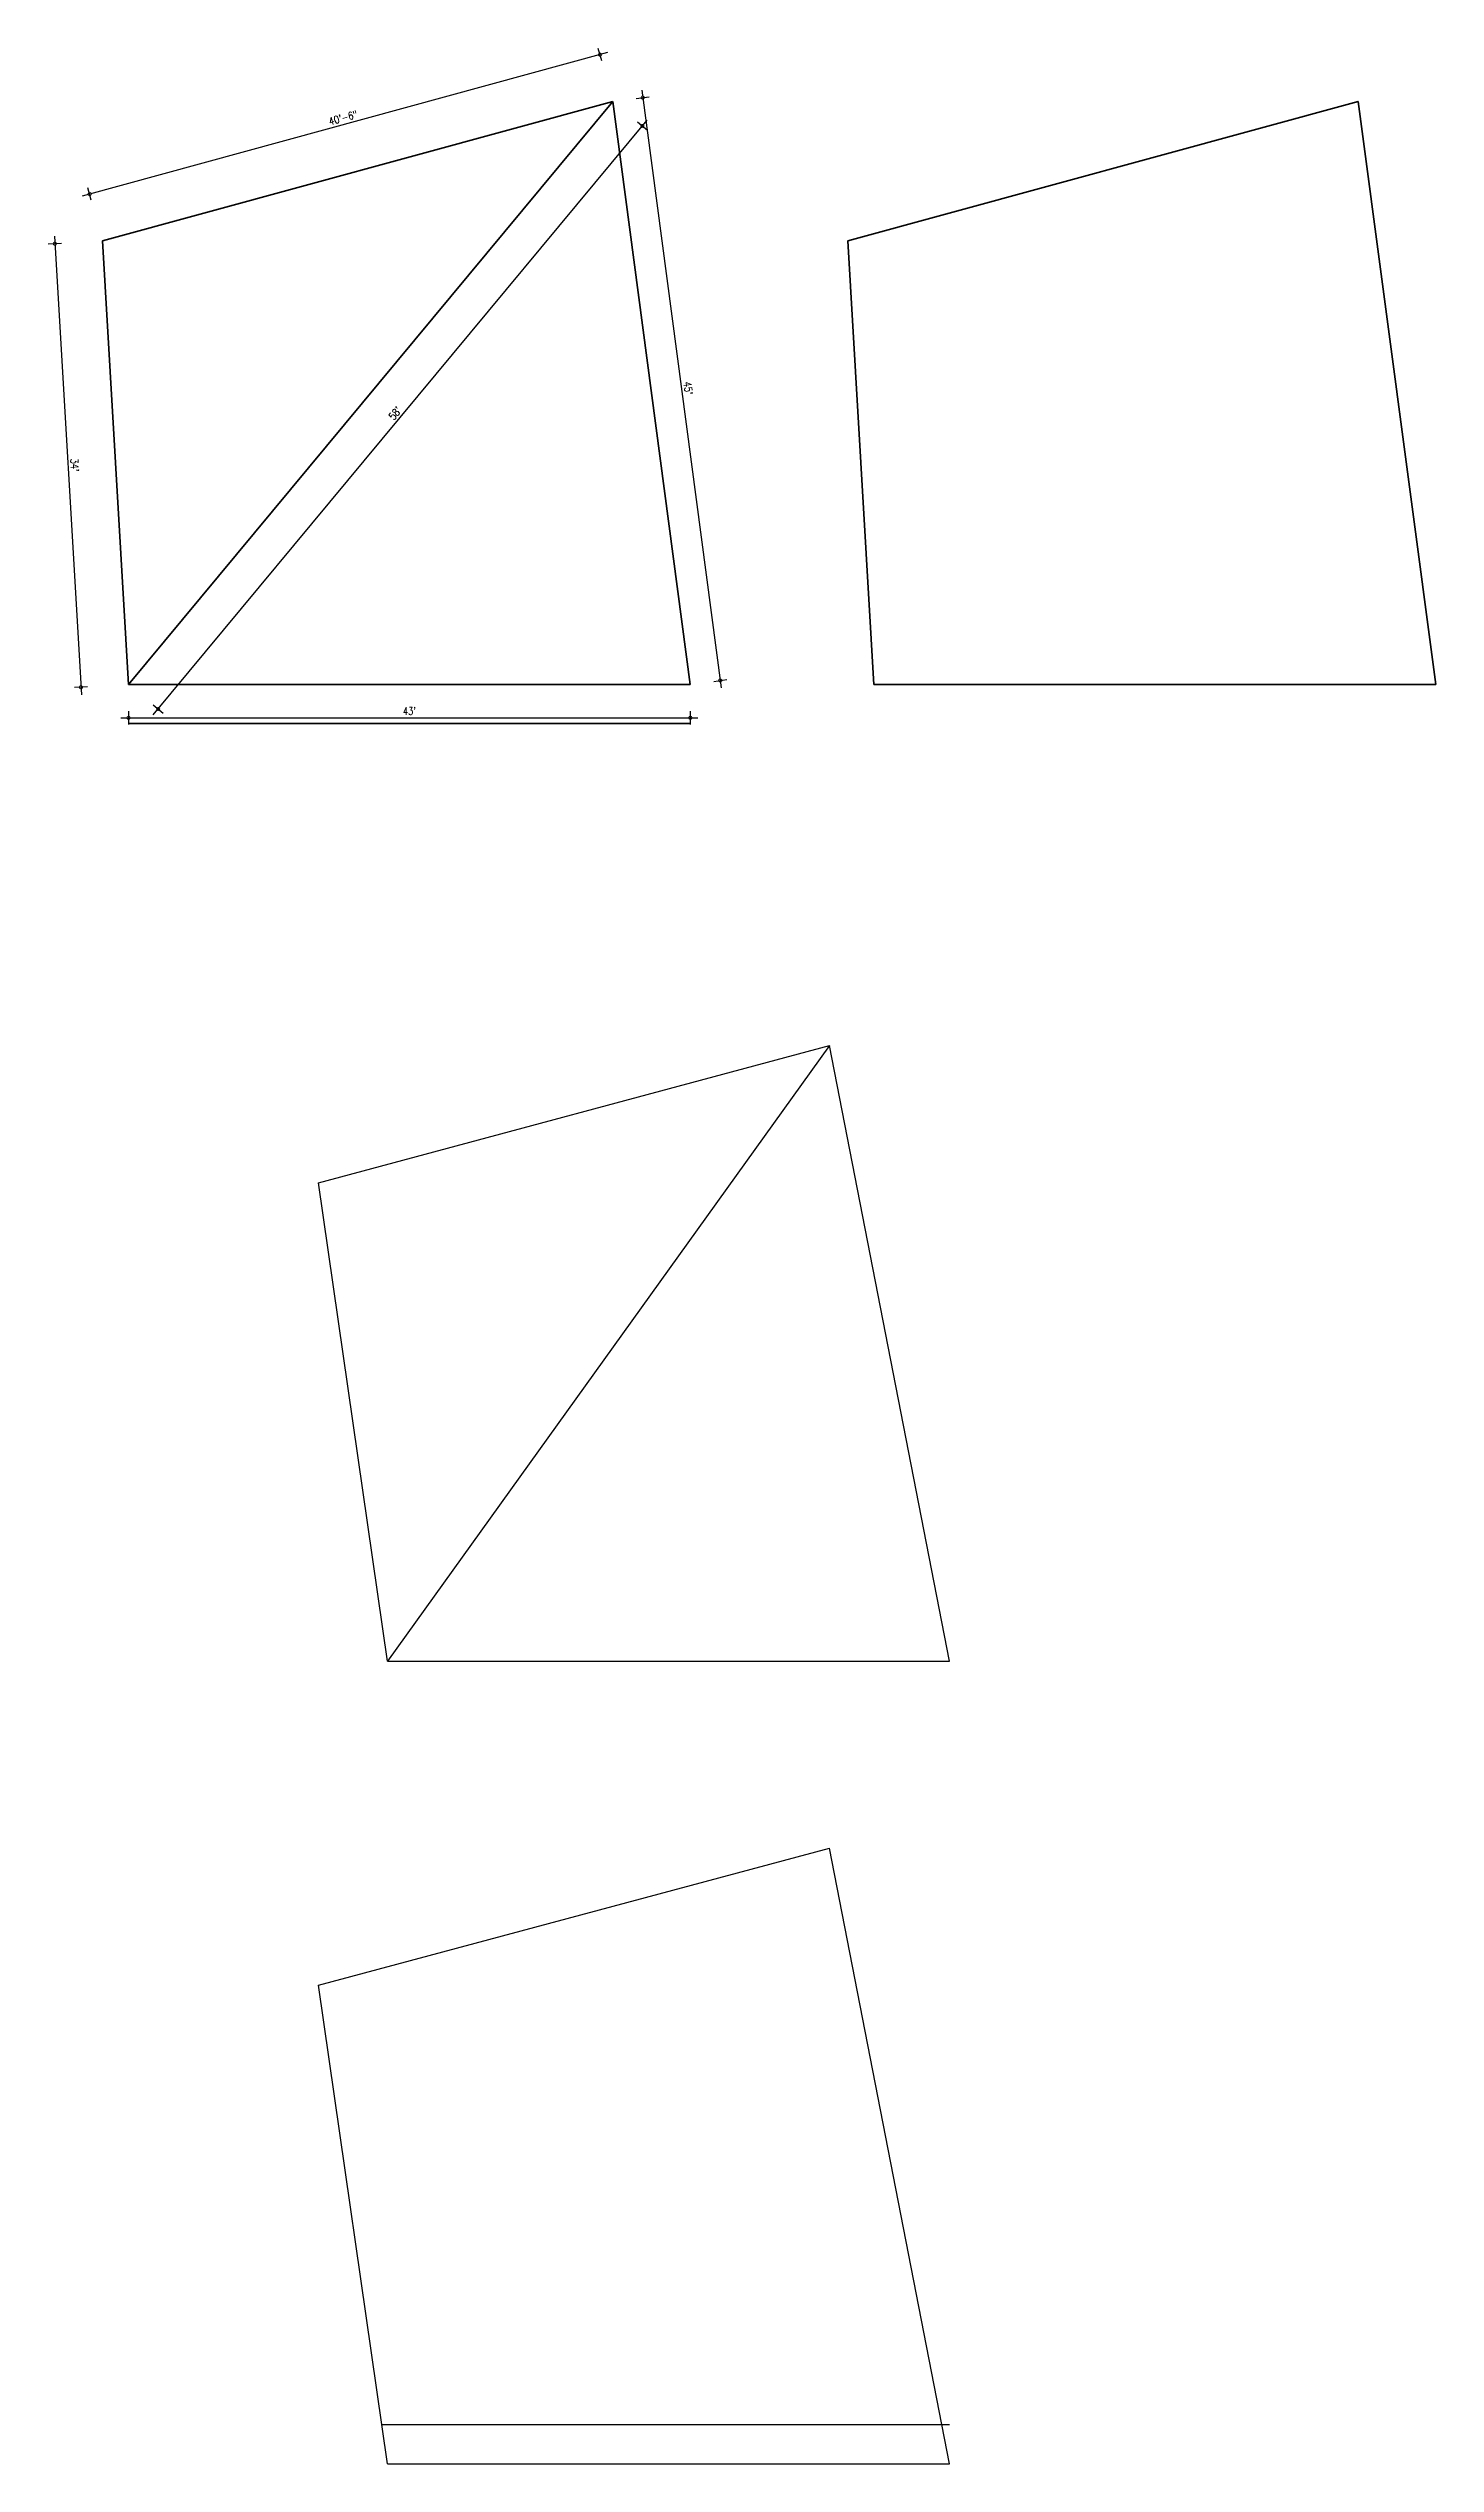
# Model space of a CAD drawing. Header units: inches. Extents: x 352731 to 371558, y -52658 to -39161.
# Drawn here: x 365170 to 366444, y -47883 to -45665 of the extents above; entities that cross this region are included whole.
import ezdxf

# ---------------------------------------------------------------- set-up
doc = ezdxf.new("R2010")
doc.units = ezdxf.units.IN
doc.header["$LTSCALE"] = 2
doc.header["$MEASUREMENT"] = 0
doc.header["$PDMODE"] = 34
doc.layers.get('0').update_dxf_attribs({"linetype": 'CONTINUOUS'})
doc.layers.get('DEFPOINTS').update_dxf_attribs({"color": 141, "linetype": 'CONTINUOUS'})
doc.layers.add('door', color=20, linetype='CONTINUOUS', lineweight=35)
doc.styles.add('ROMANS', font='Romans.shx', dxfattribs={"width": 0.8})
doc.dimstyles.new('8 SCALE', dxfattribs={"dimscale": 0, "dimtxt": 7, "dimasz": 6, "dimexe": 6, "dimexo": 2, "dimgap": 2, "dimtad": 1, "dimdec": 0, "dimzin": 0, "dimdsep": 46, "dimlunit": 4, "dimtxsty": 'ROMANS', "dimblk": 'DOTSMALL', "dimcen": 0, "dimdle": 7, "dimclrd": 8, "dimclre": 8, "dimclrt": 3, "dimadec": 0, "dimazin": 0, "dimtfac": 1, "dimtdec": 0, "dimtofl": 0, "dimtmove": 2, "dimatfit": 3, "dimfxl": 6, "dimfxlon": 1, "dimtolj": 1, "dimtzin": 0, "dimarcsym": 0})

# ---------------------------------------------------------------- blocks, each defined once
blk = doc.blocks.new('_DOTSMALL')
at = {"color": 0, "linetype": 'ByBlock', "const_width": 0.5}
blk.add_lwpolyline([(-0.0625, 0, 1), (0.0625, 0, 1)], format="xyb", close=True, dxfattribs=at)
blk = doc.blocks.new('*D441')
at = {"layer": 'DEFPOINTS', "color": 0, "ltscale": 0.5, "transparency": 16777216}
for p in [(365688.5, -45713.8), (365207.9, -45798.8), (365219.6, -45841.8)]:
    blk.add_point(p, dxfattribs=at)
at = {"layer": 'door', "color": 8, "lineweight": -2, "ltscale": 0.5, "transparency": 16777216}
for p, q in [((365683.4, -45668.9), (365201.1, -45800.6)), ((365678.3, -45676.5), (365675.1, -45665)), ((365209.4, -45804.5), (365206.3, -45793))]:
    blk.add_line(p, q, dxfattribs=at)
at = {"layer": 'door', "color": 8, "lineweight": -2, "ltscale": 0.5, "transparency": 16777216, "xscale": 6, "yscale": 6, "zscale": 6}
for p, rotation in [((365676.7, -45670.8), 15.27004604830872), ((365207.9, -45798.8), 195.2700460483087)]:
    blk.add_blockref('_DOTSMALL', p, dxfattribs=dict(at, rotation=rotation))
at = {"layer": 'door', "color": 3, "ltscale": 0.5, "transparency": 16777216, "insert": (365440.7, -45728.8), "char_height": 7, "attachment_point": 5, "rotation": 15.27, "style": 'ROMANS'}
blk.add_mtext('\\A1;40\'-6"', dxfattribs=at)
blk = doc.blocks.new('*D442')
at = {"layer": 'DEFPOINTS', "color": 0, "ltscale": 0.5, "transparency": 16777216}
for p in [(365219.6, -45841.8), (365199.9, -46251.7), (365243.6, -46249.1)]:
    blk.add_point(p, dxfattribs=at)
at = {"layer": 'door', "color": 8, "lineweight": -2, "ltscale": 0.5, "transparency": 16777216}
for p, q in [((365181.9, -45844.1), (365169.9, -45844.8)), ((365175.5, -45837.4), (365200.3, -46258.7)), ((365205.9, -46251.4), (365193.9, -46252.1))]:
    blk.add_line(p, q, dxfattribs=at)
at = {"layer": 'door', "color": 8, "lineweight": -2, "ltscale": 0.5, "transparency": 16777216, "xscale": 6, "yscale": 6, "zscale": 6}
for p, rotation in [((365175.9, -45844.4), 93.37294454033714), ((365199.9, -46251.7), 273.3729445403371)]:
    blk.add_blockref('_DOTSMALL', p, dxfattribs=dict(at, rotation=rotation))
at = {"layer": 'door', "color": 3, "ltscale": 0.5, "transparency": 16777216, "insert": (365194.1, -46047.7), "char_height": 7, "attachment_point": 5, "rotation": 273.3729, "style": 'ROMANS'}
blk.add_mtext("\\A1;34'", dxfattribs=at)
blk = doc.blocks.new('*D443')
at = {"layer": 'DEFPOINTS', "color": 0, "ltscale": 0.5, "transparency": 16777216}
for p in [(365243.6, -46249.1), (365759.6, -46249.1), (365759.6, -46279.8)]:
    blk.add_point(p, dxfattribs=at)
at = {"layer": 'door', "color": 8, "lineweight": -2, "ltscale": 0.5, "transparency": 16777216}
for p, q in [((365236.6, -46279.8), (365766.6, -46279.8)), ((365243.6, -46273.8), (365243.6, -46285.8)), ((365759.6, -46273.8), (365759.6, -46285.8))]:
    blk.add_line(p, q, dxfattribs=at)
at = {"layer": 'door', "color": 8, "lineweight": -2, "ltscale": 0.5, "transparency": 16777216, "xscale": 6, "yscale": 6, "zscale": 6, "rotation": 180}
blk.add_blockref('_DOTSMALL', (365243.6, -46279.8), dxfattribs=at)
at = {"layer": 'door', "color": 8, "lineweight": -2, "ltscale": 0.5, "transparency": 16777216, "xscale": 6, "yscale": 6, "zscale": 6}
blk.add_blockref('_DOTSMALL', (365759.6, -46279.8), dxfattribs=at)
at = {"layer": 'door', "color": 3, "ltscale": 0.5, "transparency": 16777216, "insert": (365501.6, -46273.6), "char_height": 7, "attachment_point": 5, "style": 'ROMANS'}
blk.add_mtext("\\A1;43'", dxfattribs=at)
blk = doc.blocks.new('*D444')
at = {"layer": 'DEFPOINTS', "color": 0, "ltscale": 0.5, "transparency": 16777216}
for p in [(365688.5, -45713.8), (365787.1, -46245.5), (365759.6, -46249.1)]:
    blk.add_point(p, dxfattribs=at)
at = {"layer": 'door', "color": 8, "lineweight": -2, "ltscale": 0.5, "transparency": 16777216}
for p, q in [((365709.9, -45711), (365721.8, -45709.4)), ((365715, -45703.3), (365788, -46252.4)), ((365781.1, -46246.3), (365793, -46244.7))]:
    blk.add_line(p, q, dxfattribs=at)
at = {"layer": 'door', "color": 8, "lineweight": -2, "ltscale": 0.5, "transparency": 16777216, "xscale": 6, "yscale": 6, "zscale": 6}
for p, rotation in [((365715.9, -45710.2), 97.57263409575076), ((365787.1, -46245.5), 277.5726340957507)]:
    blk.add_blockref('_DOTSMALL', p, dxfattribs=dict(at, rotation=rotation))
at = {"layer": 'door', "color": 3, "ltscale": 0.5, "transparency": 16777216, "insert": (365757.6, -45977), "char_height": 7, "attachment_point": 5, "rotation": 277.5726, "style": 'ROMANS'}
blk.add_mtext("\\A1;45'", dxfattribs=at)
blk = doc.blocks.new('*D445')
at = {"layer": 'DEFPOINTS', "color": 0, "ltscale": 0.5, "transparency": 16777216}
for p in [(365688.5, -45713.8), (365715.6, -45736.4), (365243.6, -46249.1)]:
    blk.add_point(p, dxfattribs=at)
at = {"layer": 'door', "color": 8, "lineweight": -2, "ltscale": 0.5, "transparency": 16777216}
for p, q in [((365266.3, -46277.1), (365720.1, -45731)), ((365711, -45732.6), (365720.2, -45740.2)), ((365266.2, -46267.9), (365275.4, -46275.5))]:
    blk.add_line(p, q, dxfattribs=at)
at = {"layer": 'door', "color": 8, "lineweight": -2, "ltscale": 0.5, "transparency": 16777216, "xscale": 6, "yscale": 6, "zscale": 6}
for p, rotation in [((365715.6, -45736.4), 50.27273152339477), ((365270.8, -46271.7), 230.2727315233948)]:
    blk.add_blockref('_DOTSMALL', p, dxfattribs=dict(at, rotation=rotation))
at = {"layer": 'door', "color": 3, "ltscale": 0.5, "transparency": 16777216, "insert": (365488.5, -46000.1), "char_height": 7, "attachment_point": 5, "rotation": 50.2727, "style": 'ROMANS'}
blk.add_mtext("\\A1;58'", dxfattribs=at)

msp = doc.modelspace()

# ---------------------------------------------------------------- linework, layer by layer
at = {"ltscale": 0.5}
for p, q in [((365418.1, -46706.7), (365887.5, -46580.8)), ((365887.5, -46580.8), (365481.6, -47146.1)), ((365997.6, -47146.1), (365887.5, -46580.8)), ((365481.6, -47146.1), (365418.1, -46706.7)), ((365481.6, -47146.1), (365997.6, -47146.1)), ((365418.1, -47443.7), (365887.5, -47317.7)), ((365997.6, -47883.1), (365887.5, -47317.7)), ((365481.6, -47883.1), (365418.1, -47443.7)), ((365476.4, -47847.1), (365997.6, -47847.1)), ((365481.6, -47883.1), (365997.6, -47883.1))]:
    msp.add_line(p, q, dxfattribs=at)
msp.add_lwpolyline([(366373, -45713.8), (365904.2, -45841.8), (365928.2, -46249.1), (366444.2, -46249.1)], close=True, dxfattribs=at)
at = {"layer": 'door', "ltscale": 0.5}
for p, q in [((365688.5, -45713.8), (365219.6, -45841.8)), ((365243.6, -46249.1), (365688.5, -45713.8)), ((365688.5, -45713.8), (365759.6, -46249.1)), ((366373, -45713.8), (365904.2, -45841.8)), ((366373, -45713.8), (366444.2, -46249.1)), ((365219.6, -45841.8), (365243.6, -46249.1)), ((365904.2, -45841.8), (365928.2, -46249.1)), ((365243.6, -46249.1), (365759.6, -46249.1)), ((365928.2, -46249.1), (366444.2, -46249.1)), ((365243.6, -46285.1), (365759.6, -46285.1))]:
    msp.add_line(p, q, dxfattribs=at)

# ---------------------------------------------------------------- dimensions: what is measured, and where the dimension line sits
for p1, p2, distance, picture, middle in [((365688.5, -45713.8), (365219.6, -45841.8), -44.7, '*D441', (365440.7, -45728.8)), ((365243.6, -46249.1), (365688.5, -45713.8), -35.3, '*D445', (365488.5, -46000.1)), ((365688.5, -45713.8), (365759.6, -46249.1), 27.7, '*D444', (365757.6, -45977)), ((365219.6, -45841.8), (365243.6, -46249.1), -43.8, '*D442', (365194.1, -46047.7))]:
    dim = msp.add_aligned_dim(p1=p1, p2=p2, distance=distance, dimstyle='8 SCALE', override={"dimscale": 1}, dxfattribs=at)
    dim.commit()
    dim.dimension.update_dxf_attribs({"geometry": picture, "text_midpoint": middle})
dim = msp.add_linear_dim(base=(365759.6, -46279.8), p1=(365243.6, -46249.1), p2=(365759.6, -46249.1), dimstyle='8 SCALE', override={"dimscale": 1}, dxfattribs=at)
dim.commit()
dim.dimension.update_dxf_attribs({"geometry": '*D443', "text_midpoint": (365501.6, -46273.6)})

doc.saveas('drawing.dxf')
